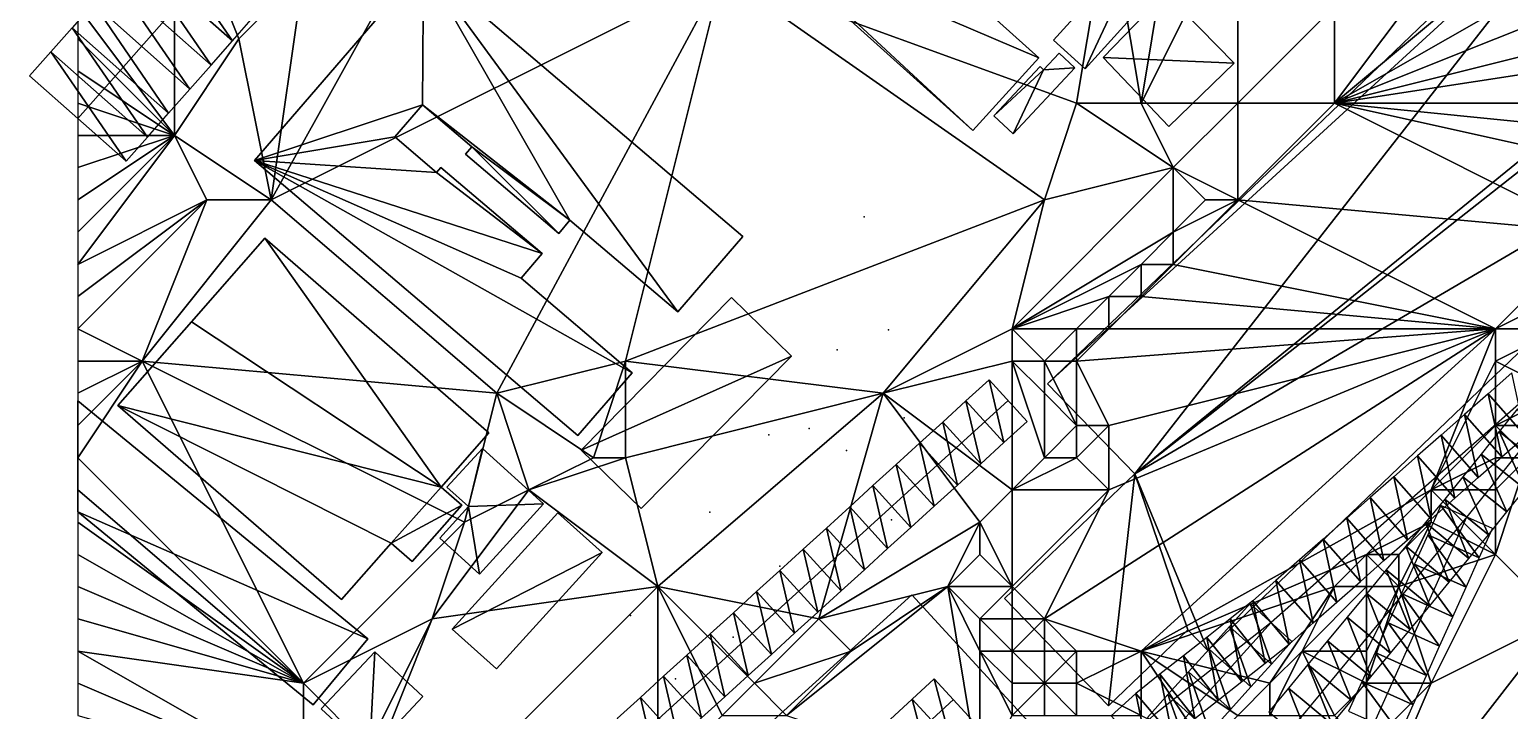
# Model space of a CAD drawing. Header units: metres. Extents: x -1103 to 901, y -902 to 905.
# Drawn here: x -1103 to -1011.1, y -449.7 to -407.4 of the extents above; entities that cross this region are included whole.
import ezdxf

# ---------------------------------------------------------------- set-up
doc = ezdxf.new("R2010")
doc.units = ezdxf.units.M
for name, color, linetype in [('OSM_BUILDING_FOOTPRINTS', 7, 'CONTINUOUS'), ('OSM_BUILDING_ROOFS', 1, 'CONTINUOUS'), ('OSM_BUILDING_WALLS', 8, 'CONTINUOUS'), ('OSM_RAIL_AXES', 6, 'CONTINUOUS'), ('OSM_RAIL_SURFACE', 7, 'CONTINUOUS'), ('OSM_ROAD_AXES', 2, 'CONTINUOUS'), ('OSM_ROAD_SURFACE', 9, 'CONTINUOUS'), ('OSM_TERRAIN', 3, 'CONTINUOUS'), ('OSM_TREES', 3, 'CONTINUOUS')]:
    doc.layers.add(name, color=color, linetype=linetype)

msp = doc.modelspace()

# ---------------------------------------------------------------- linework, layer by layer
at = {"layer": 'OSM_BUILDING_FOOTPRINTS'}
for points in [[(-1061.547, -390.006, 17.217), (-1053.025, -397.67, 17.217), (-1052.594, -397.194, 17.217), (-1049.753, -399.749, 17.217), (-1050.239, -400.28, 17.217), (-1040.335, -409.182, 17.217), (-1044.436, -413.683, 17.217), (-1057.126, -402.27, 17.217), (-1056.949, -402.082, 17.217), (-1065.526, -394.374, 17.217), (-1061.547, -390.006, 17.217)], [(-1005.295, -397.801, 12.733), (-1006.025, -397.049, 12.733), (-1039.804, -429.42, 12.733), (-1034.377, -435.005, 12.733), (-1042.468, -442.746, 12.733), (-1036.012, -449.392, 12.733), (-1031.093, -444.692, 12.733), (-1029.844, -445.975, 12.733), (-993.291, -410.95, 12.733), (-997.856, -406.239, 12.733), (-990.992, -399.659, 12.733), (-998.818, -391.597, 12.733), (-1005.295, -397.801, 12.733)], [(-1039.429, -408.087, 16.932), (-1033.637, -401.695, 16.932), (-1031.669, -403.453, 16.932), (-1037.461, -409.856, 16.932), (-1039.429, -408.087, 16.932)], [(-1078.547, -403.399, 16.921), (-1089.026, -415.564, 16.921), (-1068.963, -432.628, 16.921), (-1065.592, -428.724, 16.921), (-1072.49, -422.851, 16.921), (-1071.185, -421.336, 16.921), (-1077.475, -415.984, 16.921), (-1077.74, -416.294, 16.921), (-1080.327, -414.093, 16.921), (-1078.614, -412.102, 16.921), (-1075.541, -414.712, 16.921), (-1075.939, -415.165, 16.921), (-1070.146, -420.087, 16.921), (-1069.45, -419.268, 16.921), (-1062.762, -424.952, 16.921), (-1058.717, -420.263, 16.921), (-1078.547, -403.399, 16.921)], [(-1032.487, -405.156, 16.523), (-1028.209, -409.513, 16.523), (-1032.266, -413.45, 16.523), (-1036.356, -409.171, 16.523), (-1032.487, -405.156, 16.523)], [(-1040.048, -409.923, 17.254), (-1039.086, -408.894, 17.254), (-1038.113, -409.801, 17.254), (-1041.938, -413.893, 17.254), (-1043.142, -412.787, 17.254), (-1040.269, -409.713, 17.254), (-1040.048, -409.923, 17.254)], [(-1088.385, -420.386, 17.216), (-1092.95, -425.572, 17.216), (-1097.515, -430.759, 17.216), (-1083.642, -442.802, 17.216), (-1080.547, -439.296, 17.216), (-1079.243, -440.435, 17.216), (-1076.159, -436.941, 17.216), (-1077.441, -435.824, 17.216), (-1074.479, -432.462, 17.216), (-1088.385, -420.386, 17.216)], [(-1068.753, -433.534, 17.128), (-1065.028, -437.162, 17.128), (-1055.699, -427.695, 17.128), (-1059.424, -424.068, 17.128), (-1068.753, -433.534, 17.128)], [(-1081.995, -445.246, 17.183), (-1100, -430.468, 17.183), (-1100, -437.354, 17.183), (-1085.4, -449.338, 17.183)], [(-1077.088, -435.835, 17.345), (-1074.888, -433.435, 17.345), (-1071.086, -436.863, 17.345), (-1075.065, -441.22, 17.345), (-1077.53, -438.987, 17.345), (-1075.75, -437.04, 17.345), (-1077.088, -435.835, 17.345)], [(-1070.201, -437.416, 17.864), (-1067.449, -439.882, 17.864), (-1074.004, -447.115, 17.864), (-1076.756, -444.649, 17.864), (-1070.201, -437.416, 17.864)], [(-1048.227, -442.514, 16.008), (-1038.632, -452.964, 16.008), (-1059.821, -472.152, 16.008), (-1060.694, -471.201, 16.008), (-1064.829, -466.7, 16.008), (-1069.416, -461.702, 16.008), (-1048.227, -442.514, 16.008)], [(-1081.564, -446.053, 17.325), (-1084.891, -449.592, 17.325), (-1081.896, -452.357, 17.325), (-1078.58, -448.818, 17.325), (-1081.564, -446.053, 17.325)]]:
    msp.add_polyline3d(points, close=True, dxfattribs=at)
at = {"layer": 'OSM_BUILDING_ROOFS'}
for points in [[(-1005.295, -397.801, 17.933), (-1006.025, -397.049, 17.933), (-1039.804, -429.42, 17.933)], [(-1005.295, -397.801, 17.933), (-1039.804, -429.42, 17.933), (-1034.377, -435.005, 17.933)], [(-1034.377, -435.005, 17.933), (-990.992, -399.659, 17.933), (-1005.295, -397.801, 17.933)], [(-1056.949, -402.082, 32.017), (-1040.335, -409.182, 32.017), (-1050.239, -400.28, 32.017)], [(-1034.377, -435.005, 17.933), (-997.856, -406.239, 17.933), (-990.992, -399.659, 17.933)], [(-1056.949, -402.082, 32.017), (-1057.126, -402.27, 32.017), (-1044.436, -413.683, 32.017)], [(-1056.949, -402.082, 32.017), (-1044.436, -413.683, 32.017), (-1040.335, -409.182, 32.017)], [(-1033.637, -401.695, 26.932), (-1039.429, -408.087, 26.932), (-1037.461, -409.856, 26.932)], [(-1033.637, -401.695, 26.932), (-1037.461, -409.856, 26.932), (-1031.669, -403.453, 26.932)], [(-1078.614, -412.102, 25.321), (-1078.547, -403.399, 25.321), (-1089.026, -415.564, 25.321)], [(-1078.614, -412.102, 25.321), (-1069.45, -419.268, 25.321), (-1078.547, -403.399, 25.321)], [(-1062.762, -424.952, 25.321), (-1058.717, -420.263, 25.321), (-1078.547, -403.399, 25.321)], [(-1069.45, -419.268, 25.321), (-1062.762, -424.952, 25.321), (-1078.547, -403.399, 25.321)], [(-1028.209, -409.513, 24.923), (-1032.487, -405.156, 24.923), (-1036.356, -409.171, 24.923)], [(-1034.377, -435.005, 17.933), (-993.291, -410.95, 17.933), (-997.856, -406.239, 17.933)], [(-1040.048, -409.923, 27.254), (-1040.269, -409.713, 27.254), (-1043.142, -412.787, 27.254)], [(-1040.048, -409.923, 27.254), (-1038.113, -409.801, 27.254), (-1039.086, -408.894, 27.254)], [(-1028.209, -409.513, 24.923), (-1036.356, -409.171, 24.923), (-1032.266, -413.45, 24.923)], [(-1040.048, -409.923, 27.254), (-1043.142, -412.787, 27.254), (-1041.938, -413.893, 27.254)], [(-1040.048, -409.923, 27.254), (-1041.938, -413.893, 27.254), (-1038.113, -409.801, 27.254)], [(-1034.377, -435.005, 17.933), (-1029.844, -445.975, 17.933), (-993.291, -410.95, 17.933)], [(-1089.026, -415.564, 25.321), (-1080.327, -414.093, 25.321), (-1078.614, -412.102, 25.321)], [(-1078.614, -412.102, 25.321), (-1075.541, -414.712, 25.321), (-1069.45, -419.268, 25.321)], [(-1089.026, -415.564, 25.321), (-1077.74, -416.294, 25.321), (-1080.327, -414.093, 25.321)], [(-1075.541, -414.712, 25.321), (-1075.939, -415.165, 25.321), (-1070.146, -420.087, 25.321)], [(-1075.541, -414.712, 25.321), (-1070.146, -420.087, 25.321), (-1069.45, -419.268, 25.321)], [(-1089.026, -415.564, 25.321), (-1068.963, -432.628, 25.321), (-1065.592, -428.724, 25.321)], [(-1089.026, -415.564, 25.321), (-1065.592, -428.724, 25.321), (-1072.49, -422.851, 25.321)], [(-1089.026, -415.564, 25.321), (-1072.49, -422.851, 25.321), (-1071.185, -421.336, 25.321)], [(-1089.026, -415.564, 25.321), (-1071.185, -421.336, 25.321), (-1077.74, -416.294, 25.321)], [(-1071.185, -421.336, 25.321), (-1077.475, -415.984, 25.321), (-1077.74, -416.294, 25.321)], [(-1077.441, -435.824, 28.816), (-1088.385, -420.386, 28.816), (-1092.95, -425.572, 28.816)], [(-1077.441, -435.824, 28.816), (-1074.479, -432.462, 28.816), (-1088.385, -420.386, 28.816)], [(-1055.699, -427.695, 25.528), (-1059.424, -424.068, 25.528), (-1068.753, -433.534, 25.528)], [(-1077.441, -435.824, 28.816), (-1092.95, -425.572, 28.816), (-1097.515, -430.759, 28.816)], [(-1055.699, -427.695, 25.528), (-1068.753, -433.534, 25.528), (-1065.028, -437.162, 25.528)], [(-1100, -437.354, 22.383), (-1081.995, -445.246, 22.383), (-1100, -430.468, 22.383)], [(-1097.515, -430.759, 28.816), (-1083.642, -442.802, 28.816), (-1080.547, -439.296, 28.816)], [(-1080.547, -439.296, 28.816), (-1077.441, -435.824, 28.816), (-1097.515, -430.759, 28.816)], [(-1074.888, -433.435, 27.345), (-1077.088, -435.835, 27.345), (-1075.75, -437.04, 27.345)], [(-1075.75, -437.04, 27.345), (-1071.086, -436.863, 27.345), (-1074.888, -433.435, 27.345)], [(-1034.377, -435.005, 17.933), (-1042.468, -442.746, 17.933), (-1036.012, -449.392, 17.933)], [(-1034.377, -435.005, 17.933), (-1036.012, -449.392, 17.933), (-1031.093, -444.692, 17.933)], [(-1034.377, -435.005, 17.933), (-1031.093, -444.692, 17.933), (-1029.844, -445.975, 17.933)], [(-1080.547, -439.296, 28.816), (-1076.159, -436.941, 28.816), (-1077.441, -435.824, 28.816)], [(-1080.547, -439.296, 28.816), (-1079.243, -440.435, 28.816), (-1076.159, -436.941, 28.816)], [(-1075.75, -437.04, 27.345), (-1077.53, -438.987, 27.345), (-1075.065, -441.22, 27.345)], [(-1075.75, -437.04, 27.345), (-1075.065, -441.22, 27.345), (-1071.086, -436.863, 27.345)], [(-1100, -437.354, 22.383), (-1085.4, -449.338, 22.383), (-1081.995, -445.246, 22.383)], [(-1067.449, -439.882, 26.264), (-1070.201, -437.416, 26.264), (-1076.756, -444.649, 26.264)], [(-1067.449, -439.882, 26.264), (-1076.756, -444.649, 26.264), (-1074.004, -447.115, 26.264)], [(-1038.632, -452.964, 21.208), (-1048.227, -442.514, 21.208), (-1069.416, -461.702, 21.208)], [(-1081.896, -452.357, 22.525), (-1081.564, -446.053, 22.525), (-1084.891, -449.592, 22.525)], [(-1081.896, -452.357, 22.525), (-1078.58, -448.818, 22.525), (-1081.564, -446.053, 22.525)]]:
    msp.add_3dface(points, dxfattribs=at)
at = {"layer": 'OSM_BUILDING_WALLS'}
for points in [[(-1006.025, -397.049, 12.733), (-1039.804, -429.42, 12.733), (-1039.804, -429.42, 17.933)], [(-1006.025, -397.049, 12.733), (-1039.804, -429.42, 17.933), (-1006.025, -397.049, 17.933)], [(-1040.335, -409.182, 17.217), (-1050.239, -400.28, 17.217), (-1050.239, -400.28, 32.017)], [(-1040.335, -409.182, 17.217), (-1050.239, -400.28, 32.017), (-1040.335, -409.182, 32.017)], [(-1057.126, -402.27, 17.217), (-1044.436, -413.683, 17.217), (-1044.436, -413.683, 32.017)], [(-1057.126, -402.27, 17.217), (-1044.436, -413.683, 32.017), (-1057.126, -402.27, 32.017)], [(-1033.637, -401.695, 16.932), (-1039.429, -408.087, 16.932), (-1039.429, -408.087, 26.932)], [(-1033.637, -401.695, 16.932), (-1039.429, -408.087, 26.932), (-1033.637, -401.695, 26.932)], [(-1078.547, -403.399, 16.921), (-1089.026, -415.564, 16.921), (-1089.026, -415.564, 25.321)], [(-1078.547, -403.399, 16.921), (-1089.026, -415.564, 25.321), (-1078.547, -403.399, 25.321)], [(-1058.717, -420.263, 16.921), (-1078.547, -403.399, 16.921), (-1078.547, -403.399, 25.321)], [(-1058.717, -420.263, 16.921), (-1078.547, -403.399, 25.321), (-1058.717, -420.263, 25.321)], [(-1037.461, -409.856, 16.932), (-1031.669, -403.453, 16.932), (-1031.669, -403.453, 26.932)], [(-1037.461, -409.856, 16.932), (-1031.669, -403.453, 26.932), (-1037.461, -409.856, 26.932)], [(-1032.487, -405.156, 16.523), (-1036.356, -409.171, 16.523), (-1036.356, -409.171, 24.923)], [(-1032.487, -405.156, 16.523), (-1036.356, -409.171, 24.923), (-1032.487, -405.156, 24.923)], [(-1028.209, -409.513, 16.523), (-1032.487, -405.156, 16.523), (-1032.487, -405.156, 24.923)], [(-1028.209, -409.513, 16.523), (-1032.487, -405.156, 24.923), (-1028.209, -409.513, 24.923)], [(-1039.429, -408.087, 16.932), (-1037.461, -409.856, 16.932), (-1037.461, -409.856, 26.932)], [(-1039.429, -408.087, 16.932), (-1037.461, -409.856, 26.932), (-1039.429, -408.087, 26.932)], [(-1044.436, -413.683, 17.217), (-1040.335, -409.182, 17.217), (-1040.335, -409.182, 32.017)], [(-1044.436, -413.683, 17.217), (-1040.335, -409.182, 32.017), (-1044.436, -413.683, 32.017)], [(-1040.269, -409.713, 17.254), (-1043.142, -412.787, 17.254), (-1043.142, -412.787, 27.254)], [(-1040.269, -409.713, 17.254), (-1043.142, -412.787, 27.254), (-1040.269, -409.713, 27.254)], [(-1040.048, -409.923, 17.254), (-1040.269, -409.713, 17.254), (-1040.269, -409.713, 27.254)], [(-1040.048, -409.923, 17.254), (-1040.269, -409.713, 27.254), (-1040.048, -409.923, 27.254)], [(-1039.086, -408.894, 17.254), (-1040.048, -409.923, 17.254), (-1040.048, -409.923, 27.254)], [(-1039.086, -408.894, 17.254), (-1040.048, -409.923, 27.254), (-1039.086, -408.894, 27.254)], [(-1038.113, -409.801, 17.254), (-1039.086, -408.894, 17.254), (-1039.086, -408.894, 27.254)], [(-1038.113, -409.801, 17.254), (-1039.086, -408.894, 27.254), (-1038.113, -409.801, 27.254)], [(-1036.356, -409.171, 16.523), (-1032.266, -413.45, 16.523), (-1032.266, -413.45, 24.923)], [(-1036.356, -409.171, 16.523), (-1032.266, -413.45, 24.923), (-1036.356, -409.171, 24.923)], [(-1032.266, -413.45, 16.523), (-1028.209, -409.513, 16.523), (-1028.209, -409.513, 24.923)], [(-1032.266, -413.45, 16.523), (-1028.209, -409.513, 24.923), (-1032.266, -413.45, 24.923)], [(-1041.938, -413.893, 17.254), (-1038.113, -409.801, 17.254), (-1038.113, -409.801, 27.254)], [(-1041.938, -413.893, 17.254), (-1038.113, -409.801, 27.254), (-1041.938, -413.893, 27.254)], [(-1029.844, -445.975, 12.733), (-993.291, -410.95, 12.733), (-993.291, -410.95, 17.933)], [(-1029.844, -445.975, 12.733), (-993.291, -410.95, 17.933), (-1029.844, -445.975, 17.933)], [(-1080.327, -414.093, 16.921), (-1078.614, -412.102, 16.921), (-1078.614, -412.102, 25.321)], [(-1080.327, -414.093, 16.921), (-1078.614, -412.102, 25.321), (-1080.327, -414.093, 25.321)], [(-1078.614, -412.102, 16.921), (-1075.541, -414.712, 16.921), (-1075.541, -414.712, 25.321)], [(-1078.614, -412.102, 16.921), (-1075.541, -414.712, 25.321), (-1078.614, -412.102, 25.321)], [(-1043.142, -412.787, 17.254), (-1041.938, -413.893, 17.254), (-1041.938, -413.893, 27.254)], [(-1043.142, -412.787, 17.254), (-1041.938, -413.893, 27.254), (-1043.142, -412.787, 27.254)], [(-1077.74, -416.294, 16.921), (-1080.327, -414.093, 16.921), (-1080.327, -414.093, 25.321)], [(-1077.74, -416.294, 16.921), (-1080.327, -414.093, 25.321), (-1077.74, -416.294, 25.321)], [(-1075.541, -414.712, 16.921), (-1075.939, -415.165, 16.921), (-1075.939, -415.165, 25.321)], [(-1075.541, -414.712, 16.921), (-1075.939, -415.165, 25.321), (-1075.541, -414.712, 25.321)], [(-1075.939, -415.165, 16.921), (-1070.146, -420.087, 16.921), (-1070.146, -420.087, 25.321)], [(-1075.939, -415.165, 16.921), (-1070.146, -420.087, 25.321), (-1075.939, -415.165, 25.321)], [(-1089.026, -415.564, 16.921), (-1068.963, -432.628, 16.921), (-1068.963, -432.628, 25.321)], [(-1089.026, -415.564, 16.921), (-1068.963, -432.628, 25.321), (-1089.026, -415.564, 25.321)], [(-1077.475, -415.984, 16.921), (-1077.74, -416.294, 16.921), (-1077.74, -416.294, 25.321)], [(-1077.475, -415.984, 16.921), (-1077.74, -416.294, 25.321), (-1077.475, -415.984, 25.321)], [(-1071.185, -421.336, 16.921), (-1077.475, -415.984, 16.921), (-1077.475, -415.984, 25.321)], [(-1071.185, -421.336, 16.921), (-1077.475, -415.984, 25.321), (-1071.185, -421.336, 25.321)], [(-1070.146, -420.087, 16.921), (-1069.45, -419.268, 16.921), (-1069.45, -419.268, 25.321)], [(-1070.146, -420.087, 16.921), (-1069.45, -419.268, 25.321), (-1070.146, -420.087, 25.321)], [(-1069.45, -419.268, 16.921), (-1062.762, -424.952, 16.921), (-1062.762, -424.952, 25.321)], [(-1069.45, -419.268, 16.921), (-1062.762, -424.952, 25.321), (-1069.45, -419.268, 25.321)], [(-1088.385, -420.386, 17.216), (-1092.95, -425.572, 17.216), (-1092.95, -425.572, 28.816)], [(-1088.385, -420.386, 17.216), (-1092.95, -425.572, 28.816), (-1088.385, -420.386, 28.816)], [(-1074.479, -432.462, 17.216), (-1088.385, -420.386, 17.216), (-1088.385, -420.386, 28.816)], [(-1074.479, -432.462, 17.216), (-1088.385, -420.386, 28.816), (-1074.479, -432.462, 28.816)], [(-1062.762, -424.952, 16.921), (-1058.717, -420.263, 16.921), (-1058.717, -420.263, 25.321)], [(-1062.762, -424.952, 16.921), (-1058.717, -420.263, 25.321), (-1062.762, -424.952, 25.321)], [(-1072.49, -422.851, 16.921), (-1071.185, -421.336, 16.921), (-1071.185, -421.336, 25.321)], [(-1072.49, -422.851, 16.921), (-1071.185, -421.336, 25.321), (-1072.49, -422.851, 25.321)], [(-1065.592, -428.724, 16.921), (-1072.49, -422.851, 16.921), (-1072.49, -422.851, 25.321)], [(-1065.592, -428.724, 16.921), (-1072.49, -422.851, 25.321), (-1065.592, -428.724, 25.321)], [(-1059.424, -424.068, 17.128), (-1068.753, -433.534, 17.128), (-1068.753, -433.534, 25.528)], [(-1059.424, -424.068, 17.128), (-1068.753, -433.534, 25.528), (-1059.424, -424.068, 25.528)], [(-1055.699, -427.695, 17.128), (-1059.424, -424.068, 17.128), (-1059.424, -424.068, 25.528)], [(-1055.699, -427.695, 17.128), (-1059.424, -424.068, 25.528), (-1055.699, -427.695, 25.528)], [(-1092.95, -425.572, 17.216), (-1097.515, -430.759, 17.216), (-1097.515, -430.759, 28.816)], [(-1092.95, -425.572, 17.216), (-1097.515, -430.759, 28.816), (-1092.95, -425.572, 28.816)], [(-1065.028, -437.162, 17.128), (-1055.699, -427.695, 17.128), (-1055.699, -427.695, 25.528)], [(-1065.028, -437.162, 17.128), (-1055.699, -427.695, 25.528), (-1065.028, -437.162, 25.528)], [(-1068.963, -432.628, 16.921), (-1065.592, -428.724, 16.921), (-1065.592, -428.724, 25.321)], [(-1068.963, -432.628, 16.921), (-1065.592, -428.724, 25.321), (-1068.963, -432.628, 25.321)], [(-1039.804, -429.42, 12.733), (-1034.377, -435.005, 12.733), (-1034.377, -435.005, 17.933)], [(-1039.804, -429.42, 12.733), (-1034.377, -435.005, 17.933), (-1039.804, -429.42, 17.933)], [(-1081.995, -445.246, 17.183), (-1100, -430.468, 17.183), (-1100, -430.468, 22.383)], [(-1081.995, -445.246, 17.183), (-1100, -430.468, 22.383), (-1081.995, -445.246, 22.383)], [(-1100, -430.468, 17.183), (-1100, -437.354, 17.183), (-1100, -437.354, 22.383)], [(-1100, -430.468, 17.183), (-1100, -437.354, 22.383), (-1100, -430.468, 22.383)], [(-1097.515, -430.759, 17.216), (-1083.642, -442.802, 17.216), (-1083.642, -442.802, 28.816)], [(-1097.515, -430.759, 17.216), (-1083.642, -442.802, 28.816), (-1097.515, -430.759, 28.816)], [(-1077.441, -435.824, 17.216), (-1074.479, -432.462, 17.216), (-1074.479, -432.462, 28.816)], [(-1077.441, -435.824, 17.216), (-1074.479, -432.462, 28.816), (-1077.441, -435.824, 28.816)], [(-1074.888, -433.435, 17.345), (-1077.088, -435.835, 17.345), (-1077.088, -435.835, 27.345)], [(-1074.888, -433.435, 17.345), (-1077.088, -435.835, 27.345), (-1074.888, -433.435, 27.345)], [(-1071.086, -436.863, 17.345), (-1074.888, -433.435, 17.345), (-1074.888, -433.435, 27.345)], [(-1071.086, -436.863, 17.345), (-1074.888, -433.435, 27.345), (-1071.086, -436.863, 27.345)], [(-1068.753, -433.534, 17.128), (-1065.028, -437.162, 17.128), (-1065.028, -437.162, 25.528)], [(-1068.753, -433.534, 17.128), (-1065.028, -437.162, 25.528), (-1068.753, -433.534, 25.528)], [(-1034.377, -435.005, 12.733), (-1042.468, -442.746, 12.733), (-1042.468, -442.746, 17.933)], [(-1034.377, -435.005, 12.733), (-1042.468, -442.746, 17.933), (-1034.377, -435.005, 17.933)], [(-1076.159, -436.941, 17.216), (-1077.441, -435.824, 17.216), (-1077.441, -435.824, 28.816)], [(-1076.159, -436.941, 17.216), (-1077.441, -435.824, 28.816), (-1076.159, -436.941, 28.816)], [(-1077.088, -435.835, 17.345), (-1075.75, -437.04, 17.345), (-1075.75, -437.04, 27.345)], [(-1077.088, -435.835, 17.345), (-1075.75, -437.04, 27.345), (-1077.088, -435.835, 27.345)], [(-1079.243, -440.435, 17.216), (-1076.159, -436.941, 17.216), (-1076.159, -436.941, 28.816)], [(-1079.243, -440.435, 17.216), (-1076.159, -436.941, 28.816), (-1079.243, -440.435, 28.816)], [(-1075.75, -437.04, 17.345), (-1077.53, -438.987, 17.345), (-1077.53, -438.987, 27.345)], [(-1075.75, -437.04, 17.345), (-1077.53, -438.987, 27.345), (-1075.75, -437.04, 27.345)], [(-1075.065, -441.22, 17.345), (-1071.086, -436.863, 17.345), (-1071.086, -436.863, 27.345)], [(-1075.065, -441.22, 17.345), (-1071.086, -436.863, 27.345), (-1075.065, -441.22, 27.345)], [(-1100, -437.354, 17.183), (-1085.4, -449.338, 17.183), (-1085.4, -449.338, 22.383)], [(-1100, -437.354, 17.183), (-1085.4, -449.338, 22.383), (-1100, -437.354, 22.383)], [(-1070.201, -437.416, 17.864), (-1076.756, -444.649, 17.864), (-1076.756, -444.649, 26.264)], [(-1070.201, -437.416, 17.864), (-1076.756, -444.649, 26.264), (-1070.201, -437.416, 26.264)], [(-1067.449, -439.882, 17.864), (-1070.201, -437.416, 17.864), (-1070.201, -437.416, 26.264)], [(-1067.449, -439.882, 17.864), (-1070.201, -437.416, 26.264), (-1067.449, -439.882, 26.264)], [(-1077.53, -438.987, 17.345), (-1075.065, -441.22, 17.345), (-1075.065, -441.22, 27.345)], [(-1077.53, -438.987, 17.345), (-1075.065, -441.22, 27.345), (-1077.53, -438.987, 27.345)], [(-1083.642, -442.802, 17.216), (-1080.547, -439.296, 17.216), (-1080.547, -439.296, 28.816)], [(-1083.642, -442.802, 17.216), (-1080.547, -439.296, 28.816), (-1083.642, -442.802, 28.816)], [(-1080.547, -439.296, 17.216), (-1079.243, -440.435, 17.216), (-1079.243, -440.435, 28.816)], [(-1080.547, -439.296, 17.216), (-1079.243, -440.435, 28.816), (-1080.547, -439.296, 28.816)], [(-1074.004, -447.115, 17.864), (-1067.449, -439.882, 17.864), (-1067.449, -439.882, 26.264)], [(-1074.004, -447.115, 17.864), (-1067.449, -439.882, 26.264), (-1074.004, -447.115, 26.264)], [(-1048.227, -442.514, 16.008), (-1069.416, -461.702, 16.008), (-1069.416, -461.702, 21.208)], [(-1048.227, -442.514, 16.008), (-1069.416, -461.702, 21.208), (-1048.227, -442.514, 21.208)], [(-1038.632, -452.964, 16.008), (-1048.227, -442.514, 16.008), (-1048.227, -442.514, 21.208)], [(-1038.632, -452.964, 16.008), (-1048.227, -442.514, 21.208), (-1038.632, -452.964, 21.208)], [(-1042.468, -442.746, 12.733), (-1036.012, -449.392, 12.733), (-1036.012, -449.392, 17.933)], [(-1042.468, -442.746, 12.733), (-1036.012, -449.392, 17.933), (-1042.468, -442.746, 17.933)], [(-1085.4, -449.338, 17.183), (-1081.995, -445.246, 17.183), (-1081.995, -445.246, 22.383)], [(-1085.4, -449.338, 17.183), (-1081.995, -445.246, 22.383), (-1085.4, -449.338, 22.383)], [(-1076.756, -444.649, 17.864), (-1074.004, -447.115, 17.864), (-1074.004, -447.115, 26.264)], [(-1076.756, -444.649, 17.864), (-1074.004, -447.115, 26.264), (-1076.756, -444.649, 26.264)], [(-1036.012, -449.392, 12.733), (-1031.093, -444.692, 12.733), (-1031.093, -444.692, 17.933)], [(-1036.012, -449.392, 12.733), (-1031.093, -444.692, 17.933), (-1036.012, -449.392, 17.933)], [(-1031.093, -444.692, 12.733), (-1029.844, -445.975, 12.733), (-1029.844, -445.975, 17.933)], [(-1031.093, -444.692, 12.733), (-1029.844, -445.975, 17.933), (-1031.093, -444.692, 17.933)], [(-1081.564, -446.053, 17.325), (-1084.891, -449.592, 17.325), (-1084.891, -449.592, 22.525)], [(-1081.564, -446.053, 17.325), (-1084.891, -449.592, 22.525), (-1081.564, -446.053, 22.525)], [(-1078.58, -448.818, 17.325), (-1081.564, -446.053, 17.325), (-1081.564, -446.053, 22.525)], [(-1078.58, -448.818, 17.325), (-1081.564, -446.053, 22.525), (-1078.58, -448.818, 22.525)], [(-1081.896, -452.357, 17.325), (-1078.58, -448.818, 17.325), (-1078.58, -448.818, 22.525)], [(-1081.896, -452.357, 17.325), (-1078.58, -448.818, 22.525), (-1081.896, -452.357, 22.525)], [(-1084.891, -449.592, 17.325), (-1081.896, -452.357, 17.325), (-1081.896, -452.357, 22.525)], [(-1084.891, -449.592, 17.325), (-1081.896, -452.357, 22.525), (-1084.891, -449.592, 22.525)]]:
    msp.add_3dface(points, dxfattribs=at)
at = {"layer": 'OSM_RAIL_AXES'}
for points in [[(-974.511, -394.273, 14.413), (-988.582, -407.776, 13.994), (-993.843, -414.334, 14.639), (-1002.509, -423.613, 14.852), (-1013.784, -437.68, 15.751), (-1032.011, -459.688, 16.295), (-1036.686, -468.082, 16.296), (-1057.069, -487.9, 17.326)], [(-1002.509, -423.613, 14.852), (-1025.931, -444.228, 16.53), (-1033.193, -449.967, 17.054), (-1046.469, -462.121, 18.558), (-1055.433, -471.4, 18.394), (-1064.729, -479.805, 18.292)], [(-1042.247, -430.459, 19.01), (-1100, -483.028, 19.033)], [(-1079.186, -536.405, 14.989), (-1050.911, -509.985, 15.122), (-1041.129, -497.322, 15.115), (-1035.746, -486.772, 15.156), (-1028.528, -470.515, 15.062), (-1013.784, -437.68, 15.751)], [(-1025.931, -444.228, 16.53), (-1046.314, -466.833, 17.554), (-1056.395, -477.361, 17.577), (-1062.142, -482.548, 17.852)], [(-1045.651, -449.016, 18.984), (-1064.829, -466.7, 19.357)]]:
    msp.add_polyline3d(points, dxfattribs=at)
at = {"layer": 'OSM_RAIL_SURFACE'}
for points in [[(-1010.985, -428.741, 15.905), (-1012.449, -430.03, 16.018), (-1010.136, -432.657, 15.629)], [(-1043.425, -429.165, 19.181), (-1044.869, -430.479, 19.3), (-1042.513, -433.068, 19.199)], [(-1043.425, -429.165, 19.181), (-1042.513, -433.068, 19.199), (-1041.069, -431.754, 18.982)], [(-1044.869, -430.479, 19.3), (-1046.312, -431.794, 19.419), (-1043.956, -434.382, 19.319)], [(-1044.869, -430.479, 19.3), (-1043.956, -434.382, 19.319), (-1042.513, -433.068, 19.199)], [(-1012.449, -430.03, 16.018), (-1013.913, -431.318, 16.255), (-1011.6, -433.946, 15.847)], [(-1012.449, -430.03, 16.018), (-1011.6, -433.946, 15.847), (-1010.136, -432.657, 15.629)], [(-1013.913, -431.318, 16.255), (-1015.376, -432.607, 16.364), (-1013.064, -435.234, 15.853)], [(-1013.913, -431.318, 16.255), (-1013.064, -435.234, 15.853), (-1011.6, -433.946, 15.847)], [(-1010.639, -430.959, 15.751), (-1011.767, -432.366, 15.788), (-1009.036, -434.555, 15.07)], [(-1046.312, -431.794, 19.419), (-1047.756, -433.108, 19.487), (-1045.4, -435.696, 19.355)], [(-1046.312, -431.794, 19.419), (-1045.4, -435.696, 19.355), (-1043.956, -434.382, 19.319)], [(-1015.376, -432.607, 16.364), (-1016.84, -433.895, 16.383), (-1014.528, -436.522, 15.966)], [(-1015.376, -432.607, 16.364), (-1014.528, -436.522, 15.966), (-1013.064, -435.234, 15.853)], [(-1011.767, -432.366, 15.788), (-1012.894, -433.773, 16.003), (-1010.163, -435.961, 15.269)], [(-1011.767, -432.366, 15.788), (-1010.163, -435.961, 15.269), (-1009.036, -434.555, 15.07)], [(-1047.756, -433.108, 19.487), (-1049.2, -434.422, 19.551), (-1046.844, -437.01, 19.415)], [(-1047.756, -433.108, 19.487), (-1046.844, -437.01, 19.415), (-1045.4, -435.696, 19.355)], [(-1049.2, -434.422, 19.551), (-1050.644, -435.736, 19.615), (-1048.288, -438.325, 19.479)], [(-1049.2, -434.422, 19.551), (-1048.288, -438.325, 19.479), (-1046.844, -437.01, 19.415)], [(-1016.84, -433.895, 16.383), (-1018.304, -435.183, 16.403), (-1015.992, -437.811, 15.806)], [(-1016.84, -433.895, 16.383), (-1015.992, -437.811, 15.806), (-1014.528, -436.522, 15.966)], [(-1012.894, -433.773, 16.003), (-1014.022, -435.179, 16.075), (-1011.291, -437.368, 15.465)], [(-1012.894, -433.773, 16.003), (-1011.291, -437.368, 15.465), (-1010.163, -435.961, 15.269)], [(-1018.304, -435.183, 16.403), (-1019.768, -436.472, 16.422), (-1017.456, -439.099, 15.948)], [(-1018.304, -435.183, 16.403), (-1017.456, -439.099, 15.948), (-1015.992, -437.811, 15.806)], [(-1014.022, -435.179, 16.075), (-1015.14, -436.575, 16.1), (-1012.427, -438.786, 15.641)], [(-1014.022, -435.179, 16.075), (-1012.427, -438.786, 15.641), (-1011.291, -437.368, 15.465)], [(-1050.644, -435.736, 19.615), (-1052.088, -437.051, 19.678), (-1049.732, -439.639, 19.543)], [(-1050.644, -435.736, 19.615), (-1049.732, -439.639, 19.543), (-1048.288, -438.325, 19.479)], [(-1052.088, -437.051, 19.678), (-1053.532, -438.365, 19.729), (-1051.176, -440.953, 19.607)], [(-1052.088, -437.051, 19.678), (-1051.176, -440.953, 19.607), (-1049.732, -439.639, 19.543)], [(-1019.768, -436.472, 16.422), (-1021.232, -437.76, 16.442), (-1018.92, -440.388, 16.196)], [(-1019.768, -436.472, 16.422), (-1018.92, -440.388, 16.196), (-1017.456, -439.099, 15.948)], [(-1015.14, -436.575, 16.1), (-1016.346, -438.031, 15.859), (-1013.651, -440.264, 15.704)], [(-1013.006, -440.221, 15.672), (-1015.38, -436.963, 16.069), (-1016.199, -438.788, 15.789)], [(-1013.006, -440.221, 15.672), (-1012.187, -438.397, 15.568), (-1015.38, -436.963, 16.069)], [(-1015.14, -436.575, 16.1), (-1013.651, -440.264, 15.704), (-1012.427, -438.786, 15.641)], [(-1021.232, -437.76, 16.442), (-1022.696, -439.049, 16.462), (-1020.384, -441.676, 16.224)], [(-1021.232, -437.76, 16.442), (-1020.384, -441.676, 16.224), (-1018.92, -440.388, 16.196)], [(-1016.346, -438.031, 15.859), (-1017.562, -439.499, 15.888), (-1014.866, -441.731, 15.756)], [(-1016.346, -438.031, 15.859), (-1014.866, -441.731, 15.756), (-1013.651, -440.264, 15.704)], [(-1053.532, -438.365, 19.729), (-1054.975, -439.679, 19.78), (-1052.619, -442.267, 19.67)], [(-1053.532, -438.365, 19.729), (-1052.619, -442.267, 19.67), (-1051.176, -440.953, 19.607)], [(-1022.696, -439.049, 16.462), (-1024.16, -440.337, 16.481), (-1021.847, -442.964, 16.323)], [(-1022.696, -439.049, 16.462), (-1021.847, -442.964, 16.323), (-1020.384, -441.676, 16.224)], [(-1013.825, -442.046, 15.677), (-1016.199, -438.788, 15.789), (-1017.018, -440.612, 15.875)], [(-1013.825, -442.046, 15.677), (-1013.006, -440.221, 15.672), (-1016.199, -438.788, 15.789)], [(-1054.975, -439.679, 19.78), (-1056.419, -440.993, 19.831), (-1054.063, -443.582, 19.732)], [(-1054.975, -439.679, 19.78), (-1054.063, -443.582, 19.732), (-1052.619, -442.267, 19.67)], [(-1017.562, -439.499, 15.888), (-1018.777, -440.966, 16.167), (-1016.081, -443.198, 15.793)], [(-1017.562, -439.499, 15.888), (-1016.081, -443.198, 15.793), (-1014.866, -441.731, 15.756)], [(-1024.16, -440.337, 16.481), (-1025.624, -441.625, 16.537), (-1023.311, -444.253, 16.506)], [(-1024.16, -440.337, 16.481), (-1023.311, -444.253, 16.506), (-1021.847, -442.964, 16.323)], [(-1014.645, -443.87, 15.676), (-1017.018, -440.612, 15.875), (-1017.837, -442.436, 15.934)], [(-1014.645, -443.87, 15.676), (-1013.825, -442.046, 15.677), (-1017.018, -440.612, 15.875)], [(-1056.419, -440.993, 19.831), (-1057.863, -442.307, 19.882), (-1055.507, -444.896, 19.782)], [(-1056.419, -440.993, 19.831), (-1055.507, -444.896, 19.782), (-1054.063, -443.582, 19.732)], [(-1025.624, -441.625, 16.537), (-1027.053, -442.885, 16.616), (-1024.809, -445.571, 16.68)], [(-1025.624, -441.625, 16.537), (-1024.809, -445.571, 16.68), (-1023.311, -444.253, 16.506)], [(-1018.777, -440.966, 16.167), (-1019.992, -442.433, 16.051), (-1017.296, -444.665, 15.817)], [(-1018.777, -440.966, 16.167), (-1017.296, -444.665, 15.817), (-1016.081, -443.198, 15.793)], [(-1057.863, -442.307, 19.882), (-1059.307, -443.622, 19.933), (-1056.951, -446.21, 19.832)], [(-1057.863, -442.307, 19.882), (-1056.951, -446.21, 19.832), (-1055.507, -444.896, 19.782)], [(-1019.992, -442.433, 16.051), (-1021.207, -443.9, 16.107), (-1018.511, -446.133, 15.739)], [(-1019.992, -442.433, 16.051), (-1018.511, -446.133, 15.739), (-1017.296, -444.665, 15.817)], [(-1015.464, -445.694, 15.675), (-1017.837, -442.436, 15.934), (-1018.657, -444.26, 15.838)], [(-1015.464, -445.694, 15.675), (-1014.645, -443.87, 15.676), (-1017.837, -442.436, 15.934)], [(-1059.307, -443.622, 19.933), (-1060.751, -444.936, 19.982), (-1058.395, -447.524, 19.881)], [(-1059.307, -443.622, 19.933), (-1058.395, -447.524, 19.881), (-1056.951, -446.21, 19.832)], [(-1027.231, -443.056, 16.627), (-1028.505, -444.468, 16.67), (-1025.906, -446.812, 16.719)], [(-1027.053, -442.885, 16.616), (-1028.469, -444.003, 16.658), (-1026.299, -446.748, 16.719)], [(-1027.231, -443.056, 16.627), (-1025.906, -446.812, 16.719), (-1024.632, -445.399, 16.675)], [(-1027.053, -442.885, 16.616), (-1026.299, -446.748, 16.719), (-1024.809, -445.571, 16.68)], [(-1028.469, -444.003, 16.658), (-1029.921, -445.151, 16.696), (-1027.751, -447.896, 16.759)], [(-1028.505, -444.468, 16.67), (-1029.779, -445.881, 16.714), (-1027.179, -448.225, 16.765)], [(-1028.505, -444.468, 16.67), (-1027.179, -448.225, 16.765), (-1025.906, -446.812, 16.719)], [(-1028.469, -444.003, 16.658), (-1027.751, -447.896, 16.759), (-1026.299, -446.748, 16.719)], [(-1021.207, -443.9, 16.107), (-1022.422, -445.367, 16.163), (-1019.727, -447.6, 15.661)], [(-1021.207, -443.9, 16.107), (-1019.727, -447.6, 15.661), (-1018.511, -446.133, 15.739)], [(-1016.283, -447.518, 15.665), (-1018.657, -444.26, 15.838), (-1019.476, -446.084, 15.797)], [(-1016.283, -447.518, 15.665), (-1015.464, -445.694, 15.675), (-1018.657, -444.26, 15.838)], [(-1060.751, -444.936, 19.982), (-1062.195, -446.25, 20.013), (-1059.839, -448.838, 19.914)], [(-1060.751, -444.936, 19.982), (-1059.839, -448.838, 19.914), (-1058.395, -447.524, 19.881)], [(-1029.921, -445.151, 16.696), (-1031.374, -446.298, 16.734), (-1029.204, -449.044, 16.804)], [(-1029.921, -445.151, 16.696), (-1029.204, -449.044, 16.804), (-1027.751, -447.896, 16.759)], [(-1022.422, -445.367, 16.163), (-1023.637, -446.834, 16.209), (-1020.942, -449.067, 15.868)], [(-1022.422, -445.367, 16.163), (-1020.942, -449.067, 15.868), (-1019.727, -447.6, 15.661)], [(-1062.195, -446.25, 20.013), (-1063.638, -447.564, 20.02), (-1061.282, -450.153, 19.931)], [(-1062.195, -446.25, 20.013), (-1061.282, -450.153, 19.931), (-1059.839, -448.838, 19.914)], [(-1031.374, -446.298, 16.734), (-1032.826, -447.446, 16.795), (-1030.656, -450.192, 16.902)], [(-1031.374, -446.298, 16.734), (-1030.656, -450.192, 16.902), (-1029.204, -449.044, 16.804)], [(-1029.779, -445.881, 16.714), (-1031.053, -447.294, 16.761), (-1028.453, -449.638, 16.818)], [(-1029.779, -445.881, 16.714), (-1028.453, -449.638, 16.818), (-1027.179, -448.225, 16.765)], [(-1017.102, -449.342, 15.596), (-1019.476, -446.084, 15.797), (-1020.295, -447.908, 15.687)], [(-1017.102, -449.342, 15.596), (-1016.283, -447.518, 15.665), (-1019.476, -446.084, 15.797)], [(-1031.053, -447.294, 16.761), (-1032.327, -448.707, 16.872), (-1029.727, -451.051, 16.93)], [(-1031.053, -447.294, 16.761), (-1029.727, -451.051, 16.93), (-1028.453, -449.638, 16.818)], [(-1023.637, -446.834, 16.209), (-1024.852, -448.302, 16.184), (-1022.157, -450.534, 16.058)], [(-1023.637, -446.834, 16.209), (-1022.157, -450.534, 16.058), (-1020.942, -449.067, 15.868)], [(-1063.638, -447.564, 20.02), (-1065.082, -448.879, 20.022), (-1062.726, -451.467, 19.938)], [(-1063.638, -447.564, 20.02), (-1062.726, -451.467, 19.938), (-1061.282, -450.153, 19.931)], [(-1046.837, -447.73, 19.104), (-1048.207, -448.993, 19.142), (-1045.834, -451.566, 19.142)], [(-1046.837, -447.73, 19.104), (-1045.834, -451.566, 19.142), (-1044.465, -450.303, 19.104)], [(-1032.826, -447.446, 16.795), (-1034.33, -448.636, 17.092), (-1032.057, -451.298, 17.132)], [(-1032.826, -447.446, 16.795), (-1032.057, -451.298, 17.132), (-1030.656, -450.192, 16.902)], [(-1017.921, -451.166, 15.533), (-1020.295, -447.908, 15.687), (-1021.114, -449.732, 15.895)], [(-1017.921, -451.166, 15.533), (-1017.102, -449.342, 15.596), (-1020.295, -447.908, 15.687)], [(-1065.082, -448.879, 20.022), (-1066.526, -450.193, 20.023), (-1064.17, -452.781, 19.944)], [(-1065.082, -448.879, 20.022), (-1064.17, -452.781, 19.944), (-1062.726, -451.467, 19.938)], [(-1048.207, -448.993, 19.142), (-1049.577, -450.256, 19.179), (-1047.204, -452.829, 19.179)], [(-1048.207, -448.993, 19.142), (-1047.204, -452.829, 19.179), (-1045.834, -451.566, 19.142)], [(-1034.33, -448.636, 17.092), (-1035.85, -450.027, 17.553), (-1033.487, -452.608, 17.337)], [(-1034.33, -448.636, 17.092), (-1033.487, -452.608, 17.337), (-1032.057, -451.298, 17.132)], [(-1032.327, -448.707, 16.872), (-1033.601, -450.12, 17.254), (-1031.001, -452.463, 16.878)], [(-1032.327, -448.707, 16.872), (-1031.001, -452.463, 16.878), (-1029.727, -451.051, 16.93)], [(-1024.852, -448.302, 16.184), (-1026.068, -449.769, 16.245), (-1023.372, -452.001, 16.101)], [(-1024.852, -448.302, 16.184), (-1023.372, -452.001, 16.101), (-1022.157, -450.534, 16.058)]]:
    msp.add_3dface(points, dxfattribs=at)
at = {"layer": 'OSM_ROAD_AXES'}
msp.add_polyline3d([(-993.215, -291.613, 21.554), (-1044.603, -350.293, 22.779), (-1100, -412.945, 18.047)], dxfattribs=at)
at = {"layer": 'OSM_ROAD_SURFACE'}
for points in [[(-1095.083, -401.345, 18.455), (-1096.402, -402.837, 18.361), (-1090.408, -408.136, 18.395)], [(-1095.083, -401.345, 18.455), (-1090.408, -408.136, 18.395), (-1089.09, -406.644, 18.485)], [(-1096.402, -402.837, 18.361), (-1097.721, -404.328, 18.267), (-1091.727, -409.628, 18.338)], [(-1096.402, -402.837, 18.361), (-1091.727, -409.628, 18.338), (-1090.408, -408.136, 18.395)], [(-1097.721, -404.328, 18.267), (-1099.04, -405.82, 18.173), (-1093.046, -411.119, 18.281)], [(-1097.721, -404.328, 18.267), (-1093.046, -411.119, 18.281), (-1091.727, -409.628, 18.338)], [(-1099.04, -405.82, 18.173), (-1100.359, -407.312, 18.293), (-1094.365, -412.611, 18.214)], [(-1099.04, -405.82, 18.173), (-1094.365, -412.611, 18.214), (-1093.046, -411.119, 18.281)], [(-1100.359, -407.312, 18.293), (-1101.678, -408.804, 18.248), (-1095.684, -414.103, 18.157)], [(-1100.359, -407.312, 18.293), (-1095.684, -414.103, 18.157), (-1094.365, -412.611, 18.214)], [(-1101.678, -408.804, 18.248), (-1102.997, -410.295, 18.211), (-1097.003, -415.595, 18.095)], [(-1101.678, -408.804, 18.248), (-1097.003, -415.595, 18.095), (-1095.684, -414.103, 18.157)]]:
    msp.add_3dface(points, dxfattribs=at)
at = {"layer": 'OSM_TERRAIN'}
for points in [[(-1016, -404, 16.616), (-1022, -412, 16.522), (-998, -392, 16.37)], [(-1022, -412, 16.522), (-994, -396, 16.29), (-998, -392, 16.37)], [(-1022, -412, 16.522), (-992, -400, 16.439), (-994, -396, 16.29)], [(-1094, -414, 18.146), (-1094, -398, 18.533), (-1100, -406, 18.077)], [(-1094, -414, 18.146), (-1090, -408, 18.355), (-1094, -398, 18.533)], [(-1090, -408, 18.355), (-1086, -404, 18.641), (-1094, -398, 18.533)], [(-1088, -418, 19.051), (-1060, -404, 19.048), (-1078, -400, 19.093)], [(-1088, -418, 19.051), (-1078, -400, 19.093), (-1086, -404, 18.641)], [(-1060, -404, 19.048), (-1038, -412, 19.157), (-1036, -400, 19.371)], [(-1038, -412, 19.157), (-1034, -412, 18.594), (-1036, -400, 19.371)], [(-1036, -400, 19.371), (-1034, -412, 18.594), (-1032, -400, 19.133)], [(-1028, -412, 18.484), (-1028, -400, 18.417), (-1034, -412, 18.594)], [(-1034, -412, 18.594), (-1028, -400, 18.417), (-1032, -400, 19.133)], [(-1028, -412, 18.484), (-1022, -406, 18.025), (-1028, -400, 18.417)], [(-998, -406, 16.439), (-992, -400, 16.439), (-1022, -412, 16.522)], [(-1090, -408, 18.355), (-1088, -418, 19.051), (-1086, -404, 18.641)], [(-1074, -430, 19.235), (-1060, -404, 19.048), (-1088, -418, 19.051)], [(-1066, -428, 19.038), (-1060, -404, 19.048), (-1074, -430, 19.235)], [(-1066, -428, 19.038), (-1040, -418, 19.639), (-1060, -404, 19.048)], [(-1040, -418, 19.639), (-1038, -412, 19.157), (-1060, -404, 19.048)], [(-1022, -406, 18.025), (-1022, -412, 16.522), (-1016, -404, 16.616)], [(-1100, -408, 18.147), (-1094, -414, 18.146), (-1100, -406, 18.077)], [(-1028, -412, 18.484), (-1022, -412, 16.522), (-1022, -406, 18.025)], [(-996, -408, 16.376), (-998, -406, 16.439), (-1022, -412, 16.522)], [(-1100, -410, 18.076), (-1094, -414, 18.146), (-1100, -408, 18.147)], [(-1094, -414, 18.146), (-1088, -418, 19.051), (-1090, -408, 18.355)], [(-1022, -412, 16.522), (-1000, -412, 16.439), (-996, -408, 16.376)], [(-1100, -412, 18.076), (-1094, -414, 18.146), (-1100, -410, 18.076)], [(-1100, -414, 18.015), (-1094, -414, 18.146), (-1100, -412, 18.076)], [(-1040, -418, 19.639), (-1032, -416, 18.725), (-1038, -412, 19.157)], [(-1038, -412, 19.157), (-1032, -416, 18.725), (-1034, -412, 18.594)], [(-1032, -416, 18.725), (-1028, -412, 18.484), (-1034, -412, 18.594)], [(-1032, -416, 18.725), (-1028, -418, 16.479), (-1028, -412, 18.484)], [(-1028, -418, 16.479), (-1006, -420, 16.439), (-1022, -412, 16.522)], [(-1028, -418, 16.479), (-1022, -412, 16.522), (-1028, -412, 18.484)], [(-1006, -420, 16.439), (-1004, -416, 16.439), (-1022, -412, 16.522)], [(-1004, -416, 16.439), (-1002, -414, 16.439), (-1022, -412, 16.522)], [(-1002, -414, 16.439), (-1000, -412, 16.439), (-1022, -412, 16.522)], [(-1100, -422, 17.971), (-1094, -414, 18.146), (-1100, -420, 17.917)], [(-1100, -422, 17.971), (-1092, -418, 18.41), (-1094, -414, 18.146)], [(-1100, -420, 17.917), (-1094, -414, 18.146), (-1100, -418, 17.929)], [(-1100, -418, 17.929), (-1094, -414, 18.146), (-1100, -416, 17.965)], [(-1100, -416, 17.965), (-1094, -414, 18.146), (-1100, -414, 18.015)], [(-1092, -418, 18.41), (-1088, -418, 19.051), (-1094, -414, 18.146)], [(-1042, -426, 19.511), (-1032, -420, 17.28), (-1032, -416, 18.725)], [(-1042, -426, 19.511), (-1032, -416, 18.725), (-1040, -418, 19.639)], [(-1032, -420, 17.28), (-1030, -418, 17.251), (-1032, -416, 18.725)], [(-1030, -418, 17.251), (-1028, -418, 16.479), (-1032, -416, 18.725)], [(-1100, -426, 18.347), (-1096, -428, 19.182), (-1092, -418, 18.41)], [(-1100, -426, 18.347), (-1092, -418, 18.41), (-1100, -424, 18.091)], [(-1100, -424, 18.091), (-1092, -418, 18.41), (-1100, -422, 17.971)], [(-1096, -428, 19.182), (-1074, -430, 19.235), (-1088, -418, 19.051)], [(-1096, -428, 19.182), (-1088, -418, 19.051), (-1092, -418, 18.41)], [(-1050, -430, 19.502), (-1040, -418, 19.639), (-1066, -428, 19.038)], [(-1050, -430, 19.502), (-1042, -426, 19.511), (-1040, -418, 19.639)], [(-1032, -422, 16.439), (-1028, -418, 16.479), (-1032, -420, 17.28)], [(-1032, -422, 16.439), (-1012, -426, 16.352), (-1028, -418, 16.479)], [(-1032, -420, 17.28), (-1028, -418, 16.479), (-1030, -418, 17.251)], [(-1012, -426, 16.352), (-1006, -420, 16.439), (-1028, -418, 16.479)], [(-1034, -422, 17.304), (-1032, -420, 17.28), (-1042, -426, 19.511)], [(-1034, -422, 17.304), (-1032, -422, 16.439), (-1032, -420, 17.28)], [(-1012, -426, 16.352), (-1008, -424, 15.829), (-1006, -420, 16.439)], [(-1036, -424, 17.312), (-1034, -422, 17.304), (-1042, -426, 19.511)], [(-1036, -424, 17.312), (-1034, -424, 16.439), (-1034, -422, 17.304)], [(-1034, -424, 16.439), (-1032, -422, 16.439), (-1034, -422, 17.304)], [(-1034, -424, 16.439), (-1012, -426, 16.352), (-1032, -422, 16.439)], [(-1038, -426, 17.303), (-1036, -424, 17.312), (-1042, -426, 19.511)], [(-1038, -426, 17.303), (-1036, -426, 16.439), (-1036, -424, 17.312)], [(-1036, -426, 16.439), (-1034, -424, 16.439), (-1036, -424, 17.312)], [(-1036, -426, 16.439), (-1012, -426, 16.352), (-1034, -424, 16.439)], [(-1012, -426, 16.352), (-1008, -426, 15.231), (-1008, -424, 15.829)], [(-1100, -428, 18.831), (-1096, -428, 19.182), (-1100, -426, 18.347)], [(-1042, -428, 18.945), (-1042, -426, 19.511), (-1050, -430, 19.502)], [(-1042, -428, 18.945), (-1040, -428, 18.152), (-1042, -426, 19.511)], [(-1040, -428, 18.152), (-1038, -426, 17.303), (-1042, -426, 19.511)], [(-1040, -444, 16.439), (-1012, -426, 16.352), (-1036, -436, 16.649)], [(-1040, -444, 16.439), (-1034, -446, 16.619), (-1012, -426, 16.352)], [(-1040, -428, 18.152), (-1038, -428, 16.439), (-1038, -426, 17.303)], [(-1036, -432, 16.439), (-1012, -426, 16.352), (-1038, -428, 16.439)], [(-1038, -428, 16.439), (-1036, -426, 16.439), (-1038, -426, 17.303)], [(-1038, -428, 16.439), (-1012, -426, 16.352), (-1036, -426, 16.439)], [(-1036, -432, 16.439), (-1036, -436, 16.649), (-1012, -426, 16.352)], [(-1034, -446, 16.619), (-1016, -436, 16.132), (-1012, -426, 16.352)], [(-1016, -436, 16.132), (-1012, -428, 15.936), (-1012, -426, 16.352)], [(-1008, -430, 15.392), (-1008, -426, 15.231), (-1012, -428, 15.936)], [(-1012, -428, 15.936), (-1008, -426, 15.231), (-1012, -426, 16.352)], [(-1100, -434, 19.204), (-1096, -428, 19.182), (-1100, -432, 19.236)], [(-1100, -434, 19.204), (-1086, -448, 19.204), (-1096, -428, 19.182)], [(-1100, -432, 19.236), (-1096, -428, 19.182), (-1100, -430, 19.197)], [(-1100, -430, 19.197), (-1096, -428, 19.182), (-1100, -428, 18.831)], [(-1086, -448, 19.204), (-1076, -438, 19.42), (-1096, -428, 19.182)], [(-1096, -428, 19.182), (-1076, -438, 19.42), (-1074, -430, 19.235)], [(-1074, -430, 19.235), (-1068, -434, 19.241), (-1066, -428, 19.038)], [(-1068, -434, 19.241), (-1066, -434, 19.448), (-1066, -428, 19.038)], [(-1066, -434, 19.448), (-1050, -430, 19.502), (-1066, -428, 19.038)], [(-1050, -430, 19.502), (-1042, -436, 19.105), (-1042, -428, 18.945)], [(-1042, -436, 19.105), (-1040, -434, 18.724), (-1042, -428, 18.945)], [(-1040, -434, 18.724), (-1040, -430, 18.698), (-1042, -428, 18.945)], [(-1042, -428, 18.945), (-1040, -430, 18.698), (-1040, -428, 18.152)], [(-1040, -430, 18.698), (-1038, -432, 16.938), (-1040, -428, 18.152)], [(-1038, -432, 16.938), (-1038, -428, 16.439), (-1040, -428, 18.152)], [(-1038, -432, 16.938), (-1036, -432, 16.439), (-1038, -428, 16.439)], [(-1016, -436, 16.132), (-1012, -432, 15.726), (-1012, -428, 15.936)], [(-1012, -432, 15.726), (-1008, -430, 15.392), (-1012, -428, 15.936)], [(-1076, -438, 19.42), (-1072, -436, 19.851), (-1074, -430, 19.235)], [(-1068, -434, 19.241), (-1074, -430, 19.235), (-1072, -436, 19.851)], [(-1064, -442, 19.999), (-1050, -430, 19.502), (-1066, -434, 19.448)], [(-1064, -442, 19.999), (-1054, -444, 19.608), (-1050, -430, 19.502)], [(-1054, -444, 19.608), (-1044, -438, 19.144), (-1050, -430, 19.502)], [(-1044, -438, 19.144), (-1042, -436, 19.105), (-1050, -430, 19.502)], [(-1040, -434, 18.724), (-1038, -432, 16.938), (-1040, -430, 18.698)], [(-1012, -432, 15.726), (-1010, -432, 15.681), (-1008, -430, 15.392)], [(-1038, -434, 17.58), (-1038, -432, 16.938), (-1040, -434, 18.724)], [(-1038, -434, 17.58), (-1036, -436, 16.649), (-1036, -432, 16.439)], [(-1038, -434, 17.58), (-1036, -432, 16.439), (-1038, -432, 16.938)], [(-1012, -434, 15.876), (-1012, -432, 15.726), (-1016, -436, 16.132)], [(-1012, -434, 15.876), (-1010, -434, 15.147), (-1012, -432, 15.726)], [(-1010, -434, 15.147), (-1010, -432, 15.681), (-1012, -432, 15.726)], [(-1100, -436, 19.204), (-1086, -448, 19.204), (-1100, -434, 19.204)], [(-1064, -442, 19.999), (-1066, -434, 19.448), (-1072, -436, 19.851)], [(-1072, -436, 19.851), (-1066, -434, 19.448), (-1068, -434, 19.241)], [(-1042, -436, 19.105), (-1036, -436, 16.649), (-1038, -434, 17.58)], [(-1042, -436, 19.105), (-1038, -434, 17.58), (-1040, -434, 18.724)], [(-1016, -436, 16.132), (-1012, -436, 15.274), (-1012, -434, 15.876)], [(-1012, -440, 15.497), (-1008, -444, 14.501), (-1010, -434, 15.147)], [(-1012, -440, 15.497), (-1010, -434, 15.147), (-1012, -436, 15.274)], [(-1012, -436, 15.274), (-1010, -434, 15.147), (-1012, -434, 15.876)], [(-1100, -438, 19.172), (-1086, -448, 19.204), (-1100, -436, 19.204)], [(-1078, -444, 19.957), (-1064, -442, 19.999), (-1072, -436, 19.851)], [(-1078, -444, 19.957), (-1072, -436, 19.851), (-1076, -438, 19.42)], [(-1042, -442, 16.566), (-1042, -436, 19.105), (-1044, -438, 19.144)], [(-1042, -442, 16.566), (-1040, -444, 16.439), (-1036, -436, 16.649)], [(-1042, -442, 16.566), (-1036, -436, 16.649), (-1042, -436, 19.105)], [(-1020, -440, 16.394), (-1016, -436, 16.132), (-1034, -446, 16.619)], [(-1020, -440, 16.394), (-1016, -438, 15.639), (-1016, -436, 16.132)], [(-1016, -438, 15.639), (-1012, -440, 15.497), (-1016, -436, 16.132)], [(-1012, -440, 15.497), (-1012, -436, 15.274), (-1016, -436, 16.132)], [(-1100, -440, 19.134), (-1086, -448, 19.204), (-1100, -438, 19.172)], [(-1078, -444, 19.957), (-1076, -438, 19.42), (-1086, -448, 19.204)], [(-1046, -442, 18.891), (-1044, -438, 19.144), (-1054, -444, 19.608)], [(-1046, -442, 18.891), (-1044, -440, 18.417), (-1044, -438, 19.144)], [(-1044, -440, 18.417), (-1042, -442, 16.566), (-1044, -438, 19.144)], [(-1018, -440, 15.786), (-1016, -438, 15.639), (-1020, -440, 16.394)], [(-1018, -442, 15.838), (-1016, -438, 15.639), (-1018, -440, 15.786)], [(-1018, -442, 15.838), (-1012, -440, 15.497), (-1016, -438, 15.639)], [(-1100, -442, 19.184), (-1086, -448, 19.204), (-1100, -440, 19.134)], [(-1046, -442, 18.891), (-1042, -442, 16.566), (-1044, -440, 18.417)], [(-1022, -442, 16.451), (-1020, -440, 16.394), (-1034, -446, 16.619)], [(-1022, -442, 16.451), (-1020, -442, 15.928), (-1020, -440, 16.394)], [(-1020, -442, 15.928), (-1018, -442, 15.838), (-1020, -440, 16.394)], [(-1018, -442, 15.838), (-1018, -440, 15.786), (-1020, -440, 16.394)], [(-1016, -448, 15.52), (-1012, -440, 15.497), (-1018, -442, 15.838)], [(-1016, -448, 15.52), (-1008, -444, 14.501), (-1012, -440, 15.497)], [(-1100, -444, 19.291), (-1086, -448, 19.204), (-1100, -442, 19.184)], [(-1086, -464, 19.972), (-1064, -454, 19.802), (-1064, -442, 19.999)], [(-1086, -464, 19.972), (-1064, -442, 19.999), (-1078, -444, 19.957)], [(-1064, -454, 19.802), (-1060, -450, 19.787), (-1064, -442, 19.999)], [(-1060, -450, 19.787), (-1058, -448, 19.744), (-1064, -442, 19.999)], [(-1058, -448, 19.744), (-1054, -444, 19.608), (-1064, -442, 19.999)], [(-1056, -450, 18.947), (-1046, -442, 18.891), (-1052, -446, 18.947)], [(-1056, -450, 18.947), (-1044, -454, 18.874), (-1046, -442, 18.891)], [(-1052, -446, 18.947), (-1046, -442, 18.891), (-1054, -444, 19.608)], [(-1044, -454, 18.874), (-1044, -446, 18.842), (-1046, -442, 18.891)], [(-1046, -442, 18.891), (-1044, -446, 18.842), (-1044, -444, 18.255)], [(-1044, -444, 18.255), (-1042, -442, 16.566), (-1046, -442, 18.891)], [(-1044, -444, 18.255), (-1042, -444, 16.972), (-1042, -442, 16.566)], [(-1042, -444, 16.972), (-1040, -444, 16.439), (-1042, -442, 16.566)], [(-1026, -448, 16.63), (-1022, -442, 16.451), (-1034, -446, 16.619)], [(-1026, -448, 16.63), (-1024, -446, 16.109), (-1022, -442, 16.451)], [(-1024, -446, 16.109), (-1020, -446, 15.952), (-1020, -442, 15.928)], [(-1024, -446, 16.109), (-1020, -442, 15.928), (-1022, -442, 16.451)], [(-1020, -448, 15.519), (-1018, -442, 15.838), (-1020, -446, 15.952)], [(-1020, -448, 15.519), (-1016, -448, 15.52), (-1018, -442, 15.838)], [(-1020, -446, 15.952), (-1018, -442, 15.838), (-1020, -442, 15.928)], [(-1100, -446, 19.4), (-1086, -448, 19.204), (-1100, -444, 19.291)], [(-1082, -452, 19.945), (-1086, -464, 19.972), (-1078, -444, 19.957)], [(-1082, -452, 19.945), (-1078, -444, 19.957), (-1086, -448, 19.204)], [(-1058, -448, 19.744), (-1052, -446, 18.947), (-1054, -444, 19.608)], [(-1044, -446, 18.842), (-1042, -446, 18.124), (-1044, -444, 18.255)], [(-1042, -446, 18.124), (-1042, -444, 16.972), (-1044, -444, 18.255)], [(-1042, -446, 18.124), (-1040, -446, 16.849), (-1040, -444, 16.439)], [(-1042, -446, 18.124), (-1040, -444, 16.439), (-1042, -444, 16.972)], [(-1040, -446, 16.849), (-1038, -446, 16.439), (-1040, -444, 16.439)], [(-1038, -446, 16.439), (-1034, -446, 16.619), (-1040, -444, 16.439)], [(-1022, -462, 15.042), (-1008, -444, 14.501), (-1016, -448, 15.52)], [(-1022, -462, 15.042), (-1000, -452, 13.628), (-1008, -444, 14.501)], [(-1100, -448, 19.51), (-1086, -454, 19.931), (-1100, -446, 19.4)], [(-1100, -446, 19.4), (-1086, -454, 19.931), (-1086, -448, 19.204)], [(-1056, -450, 18.947), (-1052, -446, 18.947), (-1058, -448, 19.744)], [(-1044, -454, 18.874), (-1042, -450, 18.947), (-1044, -446, 18.842)], [(-1042, -450, 18.947), (-1042, -448, 18.767), (-1044, -446, 18.842)], [(-1044, -446, 18.842), (-1042, -448, 18.767), (-1042, -446, 18.124)], [(-1042, -448, 18.767), (-1040, -448, 17.98), (-1042, -446, 18.124)], [(-1040, -448, 17.98), (-1040, -446, 16.849), (-1042, -446, 18.124)], [(-1040, -448, 17.98), (-1038, -448, 16.734), (-1038, -446, 16.439)], [(-1040, -448, 17.98), (-1038, -446, 16.439), (-1040, -446, 16.849)], [(-1038, -448, 16.734), (-1034, -450, 17.175), (-1034, -446, 16.619)], [(-1038, -448, 16.734), (-1034, -446, 16.619), (-1038, -446, 16.439)], [(-1034, -450, 17.175), (-1030, -452, 16.872), (-1034, -446, 16.619)], [(-1030, -452, 16.872), (-1028, -450, 16.707), (-1034, -446, 16.619)], [(-1028, -450, 16.707), (-1026, -448, 16.63), (-1034, -446, 16.619)], [(-1026, -450, 16.033), (-1024, -446, 16.109), (-1026, -448, 16.63)], [(-1026, -450, 16.033), (-1022, -450, 16.013), (-1024, -446, 16.109)], [(-1022, -450, 16.013), (-1020, -448, 15.519), (-1024, -446, 16.109)], [(-1020, -448, 15.519), (-1020, -446, 15.952), (-1024, -446, 16.109)], [(-1100, -450, 19.62), (-1086, -454, 19.931), (-1100, -448, 19.51)], [(-1086, -454, 19.931), (-1082, -452, 19.945), (-1086, -448, 19.204)], [(-1060, -450, 19.787), (-1056, -450, 18.947), (-1058, -448, 19.744)], [(-1042, -450, 18.947), (-1040, -450, 18.621), (-1040, -448, 17.98)], [(-1042, -450, 18.947), (-1040, -448, 17.98), (-1042, -448, 18.767)], [(-1040, -450, 18.621), (-1038, -450, 17.725), (-1040, -448, 17.98)], [(-1038, -450, 17.725), (-1038, -448, 16.734), (-1040, -448, 17.98)], [(-1038, -450, 17.725), (-1034, -450, 17.175), (-1038, -448, 16.734)], [(-1026, -450, 16.033), (-1026, -448, 16.63), (-1028, -450, 16.707)], [(-1022, -462, 15.042), (-1016, -448, 15.52), (-1020, -452, 15.391)], [(-1022, -450, 16.013), (-1020, -452, 15.391), (-1020, -448, 15.519)], [(-1020, -452, 15.391), (-1016, -448, 15.52), (-1020, -448, 15.519)]]:
    msp.add_3dface(points, dxfattribs=at)
at = {"layer": 'OSM_TREES'}
for p in [(-1051.178, -419.058, 19.361), (-1049.675, -426.069, 19.465), (-1052.858, -427.308, 19.392), (-1048.713, -431.532, 19.428), (-1057.103, -432.583, 19.53), (-1054.605, -432.196, 19.553), (-1052.283, -433.545, 19.577), (-1060.773, -437.372, 19.765), (-1049.487, -437.858, 19.422), (-1056.428, -440.734, 19.713), (-1065.691, -443.797, 19.995), (-1059.324, -445.135, 19.807), (-1062.895, -447.723, 19.883)]:
    msp.add_point(p, dxfattribs=at)

doc.saveas('drawing.dxf')
